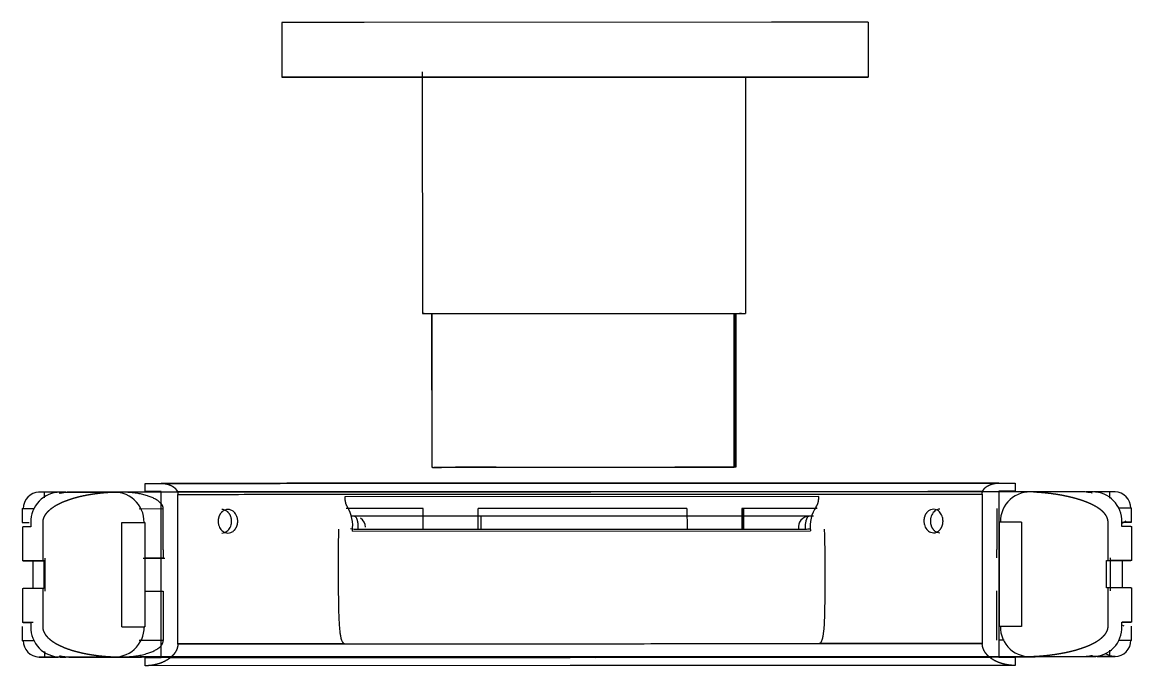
# Model space of a CAD drawing. Header units: millimetres. Extents: x -6176 to 11988, y -1403 to 10916.
# Drawn here: x -5652.7 to -5450.7, y 4333 to 4450.2 of the extents above; entities that cross this region are included whole.
import ezdxf

# ---------------------------------------------------------------- set-up
doc = ezdxf.new("R2010")
doc.units = ezdxf.units.MM

# ---------------------------------------------------------------- blocks, each defined once
blk = doc.blocks.new('08864')
at = {"color": 0, "linetype": 'Continuous'}
for p, q in [((-48.18, 1643.07), (-63.17, 1643.07)), ((-63.16, 1643.07), (-63.16, 1633.07)), ((26.01, 1643.1), (-48.18, 1643.07)), ((41.82, 1643.1), (26.01, 1643.1)), ((43.59, 1643.1), (41.82, 1643.1)), ((43.59, 1643.1), (43.59, 1633.1)), ((-61.39, 1633.07), (-63.16, 1633.07)), ((-63.16, 1633.07), (-48.17, 1633.07)), ((-45.58, 1633.07), (-61.39, 1633.07)), ((-48.17, 1633.07), (26.01, 1633.1)), ((-36.42, 1633.07), (-45.58, 1633.07)), ((-37.59, 1634.07), (-37.57, 1590.07)), ((19.46, 1633.09), (-36.53, 1633.07)), ((-36.53, 1633.07), (-36.42, 1633.07)), ((-11.48, 1633.08), (-7.28, 1633.09)), ((-7.28, 1633.09), (-11.48, 1633.08)), ((-10.78, 1633.08), (-6.58, 1633.09)), ((-6.58, 1633.09), (-10.78, 1633.08)), ((19.57, 1633.09), (19.46, 1633.09)), ((28.61, 1633.1), (19.57, 1633.09)), ((21.26, 1633.1), (21.27, 1590.1)), ((26.01, 1633.1), (41.83, 1633.1)), ((43.59, 1633.1), (28.61, 1633.1)), ((41.83, 1633.1), (43.59, 1633.1)), ((-37.57, 1590.07), (-30.94, 1590.08)), ((-37.22, 1590.07), (-37.57, 1590.07)), ((-35.81, 1562.07), (-35.82, 1590.07)), ((-35.8, 1562.07), (-35.81, 1590.07)), ((-30.94, 1590.08), (14.06, 1590.09)), ((14.06, 1590.09), (20.92, 1590.1)), ((19.19, 1562.09), (19.18, 1590.09)), ((19.36, 1590.09), (19.37, 1562.09)), ((19.51, 1590.09), (19.52, 1562.09)), ((19.52, 1590.09), (19.53, 1562.09)), ((20.52, 1590.09), (20.17, 1590.09)), ((20.92, 1590.1), (21.27, 1590.1)), ((19.3, 1581.59), (19.3, 1569.99)), ((-35.81, 1562.07), (-30.9, 1562.08)), ((-35.8, 1562.07), (-35.81, 1562.07)), ((-35.65, 1562.07), (-35.8, 1562.07)), ((-35.65, 1562.07), (-34.4, 1562.07)), ((-31.56, 1562.08), (-35.46, 1562.07)), ((-35.32, 1562.07), (-34.07, 1562.07)), ((-24.12, 1562.08), (-31.56, 1562.08)), ((-30.9, 1562.08), (14.1, 1562.09)), ((15.8, 1562.09), (8.41, 1562.09)), ((14.1, 1562.09), (19.18, 1562.09)), ((19.53, 1562.09), (15.8, 1562.09)), ((17.79, 1562.09), (19.04, 1562.09)), ((19.04, 1562.09), (19.19, 1562.09)), ((19.18, 1562.09), (19.19, 1562.09)), ((19.52, 1562.09), (19.37, 1562.09)), ((-102.5, 1557.55), (-107.42, 1557.55)), ((-106.39, 1557.55), (-106.39, 1556.55)), ((-102.47, 1557.55), (-103.51, 1557.55)), ((-103.39, 1557.55), (-103.39, 1557.55)), ((-93.42, 1557.55), (-101.77, 1557.55)), ((-92.29, 1557.55), (-100.96, 1557.55)), ((-88.06, 1557.66), (-88.06, 1559.16)), ((-88.06, 1559.16), (-85.1, 1559.16)), ((-85.1, 1557.66), (-88.06, 1557.66)), ((-85.09, 1527.46), (-85.1, 1557.66)), ((67.37, 1559.21), (70.33, 1559.21)), ((67.37, 1557.71), (67.38, 1527.51)), ((70.33, 1557.71), (67.37, 1557.71)), ((70.33, 1559.21), (70.33, 1557.71)), ((82.46, 1557.62), (72.96, 1557.61)), ((84.47, 1557.62), (83.27, 1557.62)), ((88.55, 1557.62), (84.62, 1557.62)), ((87.58, 1556.45), (87.58, 1557.62)), ((-82.07, 1529.95), (-82.08, 1557.16)), ((34.61, 1556.76), (-51.69, 1556.73)), ((64.34, 1557.21), (64.35, 1530)), ((-110.42, 1554.59), (-110.42, 1552.02)), ((-108.2, 1554.55), (-110.42, 1554.55)), ((-89.12, 1554.55), (-84.75, 1554.56)), ((-84.75, 1547.06), (-84.75, 1554.56)), ((-37.42, 1554.57), (-51.43, 1554.57)), ((-37.41, 1550.82), (-37.42, 1554.57)), ((10.61, 1554.59), (-27.38, 1554.58)), ((-27.38, 1550.83), (-27.38, 1554.58)), ((10.61, 1554.59), (10.62, 1550.84)), ((20.58, 1554.6), (20.58, 1550.84)), ((34.33, 1554.6), (20.58, 1554.6)), ((20.81, 1550.84), (20.81, 1554.6)), ((20.85, 1550.84), (20.85, 1554.6)), ((20.96, 1550.84), (20.96, 1554.6)), ((67.03, 1554.61), (67.03, 1547.11)), ((91.55, 1554.62), (89.13, 1554.62)), ((91.55, 1552.08), (91.55, 1554.65)), ((-110.42, 1552.05), (-109.14, 1552.05)), ((-108.86, 1552.05), (-108.85, 1551.25)), ((-106.69, 1552.05), (-106.69, 1545.05)), ((-92.29, 1533.05), (-92.29, 1552.05)), ((-88.06, 1533.05), (-88.06, 1552.06)), ((33.61, 1553.2), (-50.6, 1553.17)), ((-49.94, 1553.17), (-50.6, 1553.17)), ((32.89, 1553.2), (-49.94, 1553.17)), ((-26.93, 1553.18), (-26.93, 1550.83)), ((33.61, 1553.2), (32.89, 1553.2)), ((67.46, 1552.12), (67.46, 1533.11)), ((71.48, 1552.11), (71.49, 1533.11)), ((87.27, 1545.12), (87.26, 1552.12)), ((89.77, 1551.32), (89.77, 1552.12)), ((89.8, 1552.12), (91.55, 1552.12)), ((91.41, 1552.12), (90.17, 1552.12)), ((-110.39, 1551.25), (-110.24, 1551.25)), ((-110.39, 1551.25), (-110.39, 1545.05)), ((-108.85, 1551.25), (-110.24, 1551.25)), ((-50.31, 1550.48), (33.12, 1550.51)), ((-49.24, 1550.82), (32.13, 1550.85)), ((91.38, 1551.32), (89.77, 1551.32)), ((91.38, 1551.32), (91.58, 1551.32)), ((91.58, 1545.12), (91.58, 1551.32)), ((-106.31, 1545.55), (-106.31, 1539.55)), ((-88.4, 1545.56), (-84.46, 1545.56)), ((-84.74, 1545.56), (-88.06, 1545.56)), ((-84.75, 1547.06), (-84.74, 1545.56)), ((67.03, 1545.61), (67.03, 1547.11)), ((87.72, 1539.62), (87.72, 1545.62)), ((-106.32, 1545.05), (-110.39, 1545.05)), ((-110.24, 1545.05), (-106.69, 1545.05)), ((-108.41, 1540.05), (-108.41, 1545.05)), ((-106.69, 1545.05), (-106.45, 1545.05)), ((-106.45, 1545.05), (-106.45, 1540.05)), ((87.01, 1540.12), (87.01, 1545.12)), ((87.01, 1545.12), (87.27, 1545.12)), ((87.27, 1545.12), (91.38, 1545.12)), ((91.58, 1545.12), (87.73, 1545.12)), ((89.81, 1545.12), (89.81, 1540.12)), ((-110.39, 1540.05), (-110.24, 1540.05)), ((-110.39, 1540.05), (-110.38, 1533.85)), ((-106.69, 1540.05), (-110.24, 1540.05)), ((-106.45, 1540.05), (-106.69, 1540.05)), ((-106.69, 1540.05), (-106.68, 1533.05)), ((-88.06, 1539.56), (-84.74, 1539.56)), ((-84.74, 1539.56), (-84.74, 1530.56)), ((67.04, 1530.61), (67.03, 1539.61)), ((87.27, 1540.12), (87.01, 1540.12)), ((87.27, 1533.12), (87.27, 1540.12)), ((91.38, 1540.12), (87.27, 1540.12)), ((91.38, 1540.12), (91.58, 1540.12)), ((91.59, 1533.92), (91.58, 1540.12)), ((-108.45, 1533.85), (-110.38, 1533.85)), ((-110.24, 1533.85), (-108.85, 1533.85)), ((-108.85, 1533.85), (-108.85, 1533.05)), ((89.78, 1533.92), (91.39, 1533.92)), ((89.78, 1533.12), (89.78, 1533.92)), ((91.59, 1533.92), (89.83, 1533.92)), ((-110.41, 1533.09), (-110.41, 1530.52)), ((91.56, 1530.58), (91.56, 1533.15)), ((-110.41, 1530.55), (-108.19, 1530.55)), ((-84.74, 1530.56), (-89.11, 1530.55)), ((-51.72, 1529.96), (-82.07, 1529.95)), ((-82.07, 1529.89), (-82.07, 1529.95)), ((64.36, 1530), (34.65, 1529.99)), ((64.36, 1530), (64.36, 1529.94)), ((89.14, 1530.62), (91.56, 1530.62)), ((-102.49, 1527.55), (-107.41, 1527.55)), ((-107.16, 1527.55), (-106.34, 1527.55)), ((-106.38, 1528.54), (-106.38, 1527.54)), ((-104.91, 1527.55), (-106.38, 1527.55)), ((-104.91, 1527.55), (-103.84, 1527.55)), ((-103.49, 1527.55), (-102.45, 1527.55)), ((-103.38, 1527.55), (-103.38, 1527.55)), ((-92.28, 1527.55), (-102.49, 1527.55)), ((-101.76, 1527.55), (-93.41, 1527.55)), ((-88.05, 1527.46), (-85.09, 1527.46)), ((-88.05, 1525.96), (-88.05, 1527.46)), ((-88.05, 1527.46), (-85.28, 1527.46)), ((-83.81, 1527.46), (-10.66, 1527.48)), ((-5.96, 1527.49), (66.11, 1527.51)), ((67.38, 1527.51), (70.34, 1527.51)), ((67.58, 1527.51), (70.34, 1527.51)), ((70.34, 1527.51), (70.34, 1526.01)), ((72.97, 1527.61), (82.47, 1527.62)), ((83.63, 1527.62), (74.33, 1527.61)), ((83.28, 1527.62), (84.48, 1527.62)), ((88.5, 1527.62), (83.63, 1527.62)), ((86.06, 1527.62), (84.59, 1527.62)), ((86.06, 1527.62), (87.59, 1527.62)), ((87.5, 1527.62), (88.52, 1527.62)), ((87.59, 1527.62), (87.59, 1528.79)), ((-10.66, 1525.98), (-88.05, 1525.96)), ((-5.96, 1525.99), (-10.66, 1525.98)), ((70.34, 1526.01), (-5.96, 1525.99))]:
    blk.add_line(p, q, dxfattribs=at)
for centre, radius, start, end in [((-107.28, 1554.6), 2.95, 91.0555, 181.0193), ((-103.5, 1552.19), 5.35, 90.0226, 181.5547), ((-93.62, 1552.14), 5.4, 359.0905, 97.4704), ((73.03, 1552.23), 5.37, 82.801, 181.2778), ((84.47, 1552.31), 5.3, 357.9428, 90.0197), ((88.55, 1554.63), 2.99, 89.9694, 96.0594), ((88.45, 1554.66), 2.96, 359.2673, 89.2468), ((-57.11, 1551.36), 6.86, 352.5943, 30.8857), ((39.39, 1551.41), 6.34, 146.471, 188.2035), ((-90.5, 2868.42), 1316.37, 269.92194, 270.10599), ((-49.94, 1551.17), 2, 0, 55.2565), ((32.89, 1551.2), 2, 90.0636, 190.366), ((-49.43, 1558.85), 8.03, 261.2077, 271.3238), ((32.28, 1559.38), 8.53, 269.0327, 275.6755), ((88.56, 1530.63), 3, 56.7353, 62.4742), ((-103.5, 1532.91), 5.35, 178.4872, 270.0226), ((-93.61, 1532.97), 5.4, 262.5715, 0.9516), ((69.84, 113.12), 1420, 89.9332, 90.09569), ((73.03, 1533), 5.37, 178.7643, 277.2413), ((84.48, 1532.93), 5.3, 270.0197, 2.0995), ((-107.27, 1530.5), 2.95, 179.0228, 268.9869), ((88.46, 1530.58), 2.96, 270.7951, 0.7749)]:
    blk.add_arc(centre, radius, start, end, dxfattribs=at)
for points, degree, knots in [([(-94.32, 1557.5), (-94.58, 1557.48), (-94.72, 1557.47), (-94.93, 1557.46), (-95.12, 1557.45), (-95.5, 1557.42), (-95.91, 1557.38), (-96.73, 1557.3), (-97.51, 1557.18), (-98.33, 1557.06), (-99.1, 1556.9), (-99.93, 1556.73), (-100.69, 1556.52), (-101.1, 1556.41), (-101.49, 1556.28), (-101.9, 1556.15), (-102.28, 1556.01), (-102.69, 1555.86), (-103.07, 1555.7), (-103.49, 1555.52), (-103.86, 1555.33), (-104.06, 1555.22), (-104.25, 1555.12), (-104.45, 1555), (-104.64, 1554.88), (-104.8, 1554.78), (-104.95, 1554.67), (-105.19, 1554.5), (-105.41, 1554.32), (-105.86, 1553.94), (-106.15, 1553.54), (-106.25, 1553.41), (-106.33, 1553.28), (-106.37, 1553.2), (-106.41, 1553.13), (-106.45, 1553.04), (-106.49, 1552.96), (-106.53, 1552.87), (-106.57, 1552.77), (-106.6, 1552.67), (-106.63, 1552.56), (-106.64, 1552.5), (-106.65, 1552.44), (-106.66, 1552.38), (-106.67, 1552.32), (-106.68, 1552.25), (-106.69, 1552.19), (-106.69, 1552.16), (-106.69, 1552.12), (-106.69, 1552.09), (-106.69, 1552.05)], 2, [0, 0, 0, 0.03125, 0.03125, 0.0625, 0.0625, 0.125, 0.125, 0.25, 0.25, 0.375, 0.375, 0.5, 0.5, 0.5625, 0.5625, 0.625, 0.625, 0.6875, 0.6875, 0.75, 0.75, 0.78125, 0.78125, 0.8125, 0.8125, 0.8375, 0.8375, 0.875, 0.875, 0.9375, 0.9375, 0.953125, 0.953125, 0.960938, 0.960938, 0.96875, 0.96875, 0.976562, 0.976562, 0.984375, 0.984375, 0.988281, 0.988281, 0.992188, 0.992188, 0.996094, 0.996094, 0.998047, 0.998047, 1, 1, 1]), ([(-101.77, 1557.55), (-101.87, 1557.55), (-102.06, 1557.55), (-102.36, 1557.52), (-102.65, 1557.49), (-103, 1557.43), (-103.36, 1557.36), (-103.62, 1557.33), (-103.64, 1557.36), (-103.43, 1557.45), (-103.03, 1557.53), (-102.65, 1557.54), (-102.47, 1557.55)], 3, [0, 0, 0, 0, 0.062685, 0.125358, 0.188038, 0.250718, 0.375661, 0.500553, 0.625447, 0.750391, 0.875221, 1, 1, 1, 1]), ([(-102.4, 1557.55), (-101.49, 1557.55), (-100.5, 1557.55), (-99.11, 1557.55), (-97.57, 1557.55), (-96.04, 1557.55), (-94.34, 1557.55), (-93.61, 1557.55), (-92.84, 1557.55)], 2, [0.1426493, 0.1426493, 0.1426493, 0.1875, 0.1875, 0.25, 0.25, 0.3125, 0.3125, 0.3397186, 0.3397186, 0.3397186]), ([(74.32, 1557.61), (69.11, 1557.61), (63.3, 1557.61), (50.73, 1557.61), (43.98, 1557.6), (29.81, 1557.6), (22.39, 1557.6), (7.2, 1557.59), (-0.57, 1557.59), (-16.14, 1557.58), (-23.94, 1557.58), (-39.24, 1557.57), (-46.74, 1557.57), (-61.13, 1557.57), (-68.02, 1557.56), (-80.89, 1557.56), (-86.88, 1557.56), (-92.29, 1557.55)], 3, [0, 0, 0, 0, 0.125, 0.125, 0.25, 0.25, 0.375, 0.375, 0.5, 0.5, 0.625, 0.625, 0.75, 0.75, 0.875, 0.875, 1, 1, 1, 1]), ([(-84.75, 1554.56), (-84.75, 1554.59), (-84.75, 1554.65), (-84.76, 1554.75), (-84.78, 1554.84), (-84.81, 1554.93), (-84.84, 1555.01), (-84.87, 1555.09), (-84.91, 1555.17), (-84.96, 1555.25), (-85, 1555.32), (-85.05, 1555.39), (-85.1, 1555.46), (-85.16, 1555.52), (-85.27, 1555.65), (-85.45, 1555.82), (-85.72, 1556.02), (-85.99, 1556.19), (-86.39, 1556.42), (-86.94, 1556.67), (-87.68, 1556.93), (-88.47, 1557.14), (-89.39, 1557.33), (-90.39, 1557.47), (-91.24, 1557.53), (-91.88, 1557.55), (-92.15, 1557.55), (-92.29, 1557.55)], 3, [0, 0, 0, 0, 0.008515, 0.016902, 0.025229, 0.033545, 0.041878, 0.050238, 0.058621, 0.067009, 0.075378, 0.08373, 0.092077, 0.100422, 0.108767, 0.144224, 0.179681, 0.215136, 0.250589, 0.335665, 0.42075, 0.523873, 0.626999, 0.760408, 0.89382, 0.946911, 1, 1, 1, 1]), ([(-88.06, 1559.16), (-82.67, 1559.16), (-76.81, 1559.16), (-64.4, 1559.16), (-57.83, 1559.17), (-44.23, 1559.17), (-37.18, 1559.17), (-22.86, 1559.18), (-15.59, 1559.18), (-1.06, 1559.19), (6.19, 1559.19), (20.42, 1559.19), (27.39, 1559.2), (40.81, 1559.2), (47.26, 1559.2), (59.41, 1559.21), (65.11, 1559.21), (70.33, 1559.21)], 3, [0, 0, 0, 0, 0.125, 0.125, 0.25, 0.25, 0.375, 0.375, 0.5, 0.5, 0.625, 0.625, 0.75, 0.75, 0.875, 0.875, 1, 1, 1, 1]), ([(-88.06, 1557.66), (-87.72, 1557.66), (-87.55, 1557.66), (-87.28, 1557.66), (-87.04, 1557.66), (-86.55, 1557.66), (-86.02, 1557.66), (-85.65, 1557.66), (-85.29, 1557.66)], 2, [0, 0, 0, 0.00390625, 0.00390625, 0.0078125, 0.0078125, 0.015625, 0.015625, 0.02112791, 0.02112791, 0.02112791]), ([(67.37, 1559.21), (67.05, 1559.21), (66.89, 1559.21), (66.63, 1559.21), (66.41, 1559.21), (65.95, 1559.21), (65.44, 1559.21), (64.46, 1559.21), (63.47, 1559.21), (61.48, 1559.21), (59.42, 1559.21), (55.29, 1559.21), (50.88, 1559.21), (46.48, 1559.2), (41.83, 1559.2), (37.19, 1559.2), (32.35, 1559.2), (27.51, 1559.2), (22.5, 1559.2), (17.5, 1559.19), (12.38, 1559.19), (9.82, 1559.19), (7.24, 1559.19), (4.66, 1559.19), (2.07, 1559.19), (-3.13, 1559.19), (-8.35, 1559.18), (-13.58, 1559.18), (-18.79, 1559.18), (-24, 1559.18), (-29.15, 1559.18), (-31.73, 1559.18), (-34.28, 1559.17), (-36.84, 1559.17), (-39.36, 1559.17), (-44.41, 1559.17), (-49.32, 1559.17), (-54.23, 1559.17), (-58.95, 1559.17), (-63.68, 1559.16), (-68.18, 1559.16), (-72.68, 1559.16), (-76.92, 1559.16), (-79.04, 1559.16), (-81.08, 1559.16), (-81.59, 1559.16), (-82.1, 1559.16), (-82.63, 1559.16), (-83.11, 1559.16), (-83.37, 1559.16), (-83.61, 1559.16), (-83.85, 1559.16), (-84.11, 1559.16), (-84.33, 1559.16), (-84.61, 1559.16), (-84.77, 1559.16), (-85.1, 1559.16)], 2, [0, 0, 0, 0.003906, 0.003906, 0.007812, 0.007812, 0.015625, 0.015625, 0.03125, 0.03125, 0.0625, 0.0625, 0.125, 0.125, 0.1875, 0.1875, 0.25, 0.25, 0.3125, 0.3125, 0.375, 0.375, 0.40625, 0.40625, 0.4375, 0.4375, 0.5, 0.5, 0.5625, 0.5625, 0.625, 0.625, 0.65625, 0.65625, 0.6875, 0.6875, 0.75, 0.75, 0.8125, 0.8125, 0.875, 0.875, 0.9375, 0.9375, 0.96875, 0.96875, 0.976562, 0.976562, 0.984375, 0.984375, 0.988281, 0.988281, 0.992188, 0.992188, 0.996094, 0.996094, 1, 1, 1]), ([(-85.1, 1559.16), (-85.02, 1559.16), (-84.98, 1559.15), (-84.91, 1559.15), (-84.85, 1559.15), (-84.73, 1559.14), (-84.6, 1559.13), (-84.35, 1559.1), (-84.11, 1559.05), (-83.87, 1558.99), (-83.64, 1558.9), (-83.4, 1558.82), (-83.18, 1558.7), (-82.96, 1558.58), (-82.77, 1558.43), (-82.56, 1558.26), (-82.42, 1558.07), (-82.34, 1557.97), (-82.28, 1557.87), (-82.21, 1557.76), (-82.17, 1557.64), (-82.15, 1557.59), (-82.13, 1557.53), (-82.11, 1557.46), (-82.1, 1557.4), (-82.09, 1557.34), (-82.08, 1557.28), (-82.08, 1557.25), (-82.08, 1557.22), (-82.08, 1557.2), (-82.08, 1557.16)], 2, [0, 0, 0, 0.03125, 0.03125, 0.0625, 0.0625, 0.125, 0.125, 0.25, 0.25, 0.375, 0.375, 0.5, 0.5, 0.625, 0.625, 0.75, 0.75, 0.8125, 0.8125, 0.875, 0.875, 0.90625, 0.90625, 0.9375, 0.9375, 0.96875, 0.96875, 0.984375, 0.984375, 1, 1, 1]), ([(-82.31, 1557.66), (-77.86, 1557.66), (-73.13, 1557.66), (-62.18, 1557.66), (-55.85, 1557.67), (-42.77, 1557.67), (-36.01, 1557.67), (-22.28, 1557.68), (-15.31, 1557.68), (-1.4, 1557.69), (5.55, 1557.69), (19.19, 1557.69), (25.88, 1557.7), (38.79, 1557.7), (45.01, 1557.7), (55.7, 1557.71), (60.29, 1557.71), (64.6, 1557.71)], 3, [0.0217944, 0.0217944, 0.0217944, 0.0217944, 0.125, 0.125, 0.25, 0.25, 0.375, 0.375, 0.5, 0.5, 0.625, 0.625, 0.75, 0.75, 0.875, 0.875, 0.9776905, 0.9776905, 0.9776905, 0.9776905]), ([(64.34, 1557.21), (64.35, 1557.25), (64.35, 1557.27), (64.35, 1557.31), (64.35, 1557.34), (64.36, 1557.39), (64.37, 1557.46), (64.39, 1557.58), (64.44, 1557.7), (64.48, 1557.81), (64.54, 1557.92), (64.61, 1558.03), (64.68, 1558.13), (64.83, 1558.31), (65.03, 1558.48), (65.22, 1558.63), (65.45, 1558.75), (65.66, 1558.87), (65.9, 1558.96), (66.13, 1559.04), (66.38, 1559.1), (66.5, 1559.13), (66.62, 1559.15), (66.75, 1559.17), (66.87, 1559.18), (66.99, 1559.2), (67.12, 1559.2), (67.17, 1559.21), (67.24, 1559.21), (67.28, 1559.21), (67.37, 1559.21)], 2, [0, 0, 0, 0.015625, 0.015625, 0.03125, 0.03125, 0.0625, 0.0625, 0.125, 0.125, 0.1875, 0.1875, 0.25, 0.25, 0.375, 0.375, 0.5, 0.5, 0.625, 0.625, 0.75, 0.75, 0.8125, 0.8125, 0.875, 0.875, 0.9375, 0.9375, 0.96875, 0.96875, 1, 1, 1]), ([(67.57, 1557.71), (67.97, 1557.71), (68.35, 1557.71), (68.6, 1557.71), (68.85, 1557.71), (69.08, 1557.71), (69.34, 1557.71), (69.56, 1557.71), (69.83, 1557.71), (70, 1557.71), (70.33, 1557.71)], 2, [0.97824889, 0.97824889, 0.97824889, 0.984375, 0.984375, 0.98828125, 0.98828125, 0.9921875, 0.9921875, 0.99609375, 0.99609375, 1, 1, 1]), ([(87.26, 1552.12), (87.26, 1552.17), (87.26, 1552.19), (87.26, 1552.22), (87.26, 1552.26), (87.25, 1552.32), (87.25, 1552.39), (87.23, 1552.51), (87.2, 1552.63), (87.17, 1552.74), (87.13, 1552.84), (87.09, 1552.94), (87.05, 1553.03), (86.97, 1553.19), (86.87, 1553.35), (86.78, 1553.48), (86.67, 1553.61), (86.5, 1553.83), (86.27, 1554.04), (86.08, 1554.22), (85.86, 1554.39), (85.16, 1554.92), (84.16, 1555.4), (83.38, 1555.76), (82.43, 1556.08), (81.61, 1556.35), (80.69, 1556.58), (79.86, 1556.79), (78.94, 1556.96), (78.09, 1557.12), (77.2, 1557.24), (76.77, 1557.3), (76.32, 1557.35), (75.88, 1557.4), (75.45, 1557.44), (75.23, 1557.46), (75.01, 1557.48), (74.81, 1557.49), (74.57, 1557.51), (74.38, 1557.52), (74.14, 1557.54), (73.99, 1557.54), (73.7, 1557.56)], 2, [0, 0, 0, 0.001953, 0.001953, 0.003906, 0.003906, 0.007812, 0.007812, 0.015625, 0.015625, 0.023438, 0.023438, 0.03125, 0.03125, 0.046875, 0.046875, 0.0625, 0.0625, 0.09375, 0.09375, 0.125, 0.125, 0.25, 0.25, 0.375, 0.375, 0.5, 0.5, 0.625, 0.625, 0.75, 0.75, 0.8125, 0.8125, 0.875, 0.875, 0.90625, 0.90625, 0.9375, 0.9375, 0.96875, 0.96875, 1, 1, 1]), ([(83.27, 1557.62), (83.38, 1557.62), (83.61, 1557.61), (83.9, 1557.58), (84.18, 1557.52), (84.36, 1557.45), (84.39, 1557.39), (83.92, 1557.46), (83.05, 1557.61), (82.58, 1557.62), (82.46, 1557.62)], 3, [0, 0, 0, 0, 0.077932, 0.155877, 0.233818, 0.349586, 0.465322, 0.691857, 0.923176, 1, 1, 1, 1]), ([(-82.08, 1557.16), (-76.97, 1557.16), (-71.48, 1557.16), (-59.92, 1557.17), (-53.84, 1557.17), (-41.3, 1557.17), (-34.83, 1557.17), (-21.7, 1557.18), (-15.04, 1557.18), (-1.74, 1557.19), (4.9, 1557.19), (17.95, 1557.19), (24.35, 1557.2), (36.74, 1557.2), (42.71, 1557.2), (54.04, 1557.21), (59.39, 1557.21), (64.34, 1557.21)], 3, [0, 0, 0, 0, 0.125, 0.125, 0.25, 0.25, 0.375, 0.375, 0.5, 0.5, 0.625, 0.625, 0.75, 0.75, 0.875, 0.875, 1, 1, 1, 1]), ([(-71.18, 1552.26), (-71.18, 1552.34), (-71.18, 1552.48), (-71.22, 1552.71), (-71.32, 1553.17), (-71.66, 1553.84), (-72.32, 1554.32), (-72.97, 1554.45), (-73.53, 1554.34), (-73.9, 1554.11), (-74.11, 1553.91), (-74.2, 1553.81), (-74.28, 1553.71), (-74.36, 1553.6), (-74.43, 1553.49), (-74.5, 1553.36), (-74.55, 1553.24), (-74.6, 1553.11), (-74.65, 1552.97), (-74.68, 1552.83), (-74.71, 1552.69), (-74.73, 1552.55), (-74.74, 1552.4), (-74.74, 1552.31), (-74.74, 1552.26)], 3, [0, 0, 0, 0, 0.033222, 0.066444, 0.099668, 0.24905, 0.398431, 0.498613, 0.598793, 0.698977, 0.720478, 0.74198, 0.763481, 0.784982, 0.806484, 0.827986, 0.849489, 0.870992, 0.892494, 0.913996, 0.935498, 0.956999, 0.9785, 1, 1, 1, 1]), ([(-72.3, 1552.26), (-72.3, 1552.31), (-72.3, 1552.41), (-72.31, 1552.55), (-72.33, 1552.69), (-72.36, 1552.83), (-72.4, 1552.97), (-72.44, 1553.11), (-72.49, 1553.24), (-72.55, 1553.36), (-72.62, 1553.48), (-72.69, 1553.6), (-72.77, 1553.71), (-72.85, 1553.81), (-72.94, 1553.91), (-73.15, 1554.11), (-73.53, 1554.34), (-73.9, 1554.41), (-74.09, 1554.41), (-74.09, 1554.41)], 3, [0, 0, 0, 0, 0.0214813, 0.0429631, 0.0644454, 0.0859282, 0.1074113, 0.1288947, 0.1503784, 0.1718622, 0.193346, 0.2148298, 0.2363135, 0.2577971, 0.2792806, 0.3007641, 0.400834, 0.500906, 0.5011882, 0.5011882, 0.5011882, 0.5011882]), ([(-72.3, 1552.26), (-72.3, 1552.31), (-72.3, 1552.41), (-72.31, 1552.55), (-72.33, 1552.69), (-72.36, 1552.83), (-72.4, 1552.97), (-72.44, 1553.11), (-72.49, 1553.24), (-72.55, 1553.36), (-72.62, 1553.48), (-72.69, 1553.6), (-72.77, 1553.71), (-72.85, 1553.81), (-72.94, 1553.91), (-73.15, 1554.11), (-73.36, 1554.23), (-73.54, 1554.3)], 3, [0, 0, 0, 0, 0.0215015, 0.0429859, 0.0644644, 0.0859432, 0.1074244, 0.1289075, 0.1503909, 0.1718727, 0.1933525, 0.2148322, 0.2363142, 0.2577983, 0.2792828, 0.3007664, 0.4007053, 0.4007053, 0.4007053, 0.4007053]), ([(57.22, 1552.31), (57.21, 1552.38), (57.21, 1552.53), (57.18, 1552.75), (57.08, 1553.22), (56.76, 1553.88), (56.12, 1554.37), (55.49, 1554.49), (54.94, 1554.39), (54.57, 1554.16), (54.37, 1553.96), (54.28, 1553.86), (54.2, 1553.76), (54.12, 1553.65), (54.05, 1553.53), (53.98, 1553.41), (53.93, 1553.28), (53.88, 1553.15), (53.83, 1553.02), (53.8, 1552.88), (53.77, 1552.74), (53.75, 1552.6), (53.74, 1552.45), (53.74, 1552.36), (53.74, 1552.31)], 3, [0, 0, 0, 0, 0.033222, 0.066444, 0.099668, 0.24905, 0.398431, 0.498613, 0.598793, 0.698977, 0.720478, 0.74198, 0.763481, 0.784982, 0.806484, 0.827986, 0.849489, 0.870992, 0.892494, 0.913996, 0.935498, 0.956999, 0.9785, 1, 1, 1, 1]), ([(56.66, 1554.46), (56.48, 1554.46), (56.03, 1554.37), (55.38, 1553.89), (55.05, 1553.22), (54.95, 1552.75), (54.92, 1552.53), (54.91, 1552.38), (54.91, 1552.31)], 3, [0.5011813, 0.5011813, 0.5011813, 0.5011813, 0.600975, 0.7504941, 0.9000131, 0.9333435, 0.9666726, 1, 1, 1, 1]), ([(56.66, 1554.46), (56.48, 1554.46), (56.03, 1554.37), (55.38, 1553.89), (55.05, 1553.22), (54.95, 1552.75), (54.92, 1552.53), (54.91, 1552.38), (54.91, 1552.31)], 3, [0.5011814, 0.5011814, 0.5011814, 0.5011814, 0.6009703, 0.7504882, 0.9000004, 0.9333256, 0.9666499, 1, 1, 1, 1]), ([(-74.74, 1552.26), (-74.74, 1552.19), (-74.74, 1552.04), (-74.71, 1551.82), (-74.61, 1551.35), (-74.28, 1550.68), (-73.62, 1550.2), (-72.97, 1550.08), (-72.41, 1550.18), (-72.04, 1550.41), (-71.82, 1550.61), (-71.73, 1550.71), (-71.65, 1550.81), (-71.57, 1550.92), (-71.5, 1551.04), (-71.43, 1551.16), (-71.37, 1551.29), (-71.32, 1551.42), (-71.28, 1551.55), (-71.24, 1551.69), (-71.21, 1551.83), (-71.19, 1551.97), (-71.18, 1552.12), (-71.18, 1552.21), (-71.18, 1552.26)], 3, [0, 0, 0, 0, 0.033222, 0.066444, 0.099668, 0.24905, 0.398431, 0.498613, 0.598793, 0.698977, 0.720478, 0.74198, 0.763481, 0.784982, 0.806484, 0.827986, 0.849489, 0.870992, 0.892494, 0.913996, 0.935498, 0.956999, 0.9785, 1, 1, 1, 1]), ([(-74.09, 1550.11), (-73.9, 1550.11), (-73.44, 1550.2), (-72.78, 1550.68), (-72.44, 1551.35), (-72.33, 1551.81), (-72.3, 1552.04), (-72.3, 1552.19), (-72.3, 1552.26)], 3, [0.5011882, 0.5011882, 0.5011882, 0.5011882, 0.600975, 0.7504941, 0.9000131, 0.9333435, 0.9666726, 1, 1, 1, 1]), ([(-74.09, 1550.11), (-73.9, 1550.11), (-73.44, 1550.2), (-72.78, 1550.68), (-72.44, 1551.35), (-72.33, 1551.81), (-72.3, 1552.04), (-72.3, 1552.19), (-72.3, 1552.26)], 3, [0.5014271, 0.5014271, 0.5014271, 0.5014271, 0.6009703, 0.7504882, 0.9000004, 0.9333256, 0.9666499, 1, 1, 1, 1]), ([(-49.24, 1550.82), (-49.24, 1550.87), (-49.23, 1550.96), (-49.23, 1551.11), (-49.23, 1551.25), (-49.23, 1551.4), (-49.24, 1551.54), (-49.25, 1551.68), (-49.27, 1551.82), (-49.29, 1551.96), (-49.31, 1552.09), (-49.33, 1552.22), (-49.36, 1552.34), (-49.4, 1552.48), (-49.45, 1552.64), (-49.52, 1552.79), (-49.6, 1552.93), (-49.68, 1553.04), (-49.76, 1553.11), (-49.85, 1553.16), (-49.91, 1553.17), (-49.94, 1553.17)], 3, [0, 0, 0, 0, 0.04206, 0.083633, 0.124989, 0.166321, 0.207747, 0.249307, 0.290977, 0.332668, 0.374286, 0.415862, 0.457431, 0.499006, 0.570567, 0.642144, 0.713722, 0.785291, 0.856858, 0.928426, 1, 1, 1, 1]), ([(32.89, 1553.2), (32.87, 1553.2), (32.83, 1553.2), (32.78, 1553.18), (32.72, 1553.15), (32.67, 1553.12), (32.62, 1553.07), (32.56, 1553.01), (32.51, 1552.95), (32.47, 1552.87), (32.42, 1552.78), (32.38, 1552.69), (32.34, 1552.59), (32.29, 1552.46), (32.24, 1552.28), (32.19, 1552.06), (32.16, 1551.83), (32.13, 1551.59), (32.12, 1551.35), (32.12, 1551.1), (32.13, 1550.93), (32.13, 1550.85)], 3, [0, 0, 0, 0, 0.041771, 0.083538, 0.125304, 0.167069, 0.208834, 0.2506, 0.292368, 0.334139, 0.375912, 0.417684, 0.459448, 0.501208, 0.572445, 0.643694, 0.715102, 0.786416, 0.857364, 0.928244, 1, 1, 1, 1]), ([(53.74, 1552.31), (53.74, 1552.23), (53.74, 1552.08), (53.77, 1551.86), (53.87, 1551.39), (54.2, 1550.73), (54.85, 1550.25), (55.49, 1550.12), (56.03, 1550.23), (56.4, 1550.46), (56.6, 1550.66), (56.69, 1550.75), (56.77, 1550.86), (56.84, 1550.97), (56.91, 1551.08), (56.97, 1551.21), (57.03, 1551.33), (57.08, 1551.46), (57.12, 1551.6), (57.16, 1551.74), (57.18, 1551.88), (57.2, 1552.02), (57.21, 1552.16), (57.22, 1552.26), (57.22, 1552.31)], 3, [0, 0, 0, 0, 0.033222, 0.066444, 0.099668, 0.24905, 0.398431, 0.498613, 0.598793, 0.698977, 0.720478, 0.74198, 0.763481, 0.784982, 0.806484, 0.827986, 0.849489, 0.870992, 0.892494, 0.913996, 0.935498, 0.956999, 0.9785, 1, 1, 1, 1]), ([(54.91, 1552.31), (54.91, 1552.26), (54.92, 1552.16), (54.93, 1552.02), (54.95, 1551.88), (54.98, 1551.74), (55.01, 1551.6), (55.05, 1551.46), (55.1, 1551.33), (55.16, 1551.21), (55.22, 1551.08), (55.3, 1550.97), (55.37, 1550.86), (55.45, 1550.75), (55.54, 1550.66), (55.75, 1550.46), (56.12, 1550.23), (56.48, 1550.16), (56.66, 1550.16), (56.66, 1550.16)], 3, [0, 0, 0, 0, 0.0214813, 0.0429631, 0.0644454, 0.0859282, 0.1074113, 0.1288947, 0.1503784, 0.1718622, 0.193346, 0.2148298, 0.2363135, 0.2577971, 0.2792806, 0.3007641, 0.400834, 0.500906, 0.5011813, 0.5011813, 0.5011813, 0.5011813]), ([(54.91, 1552.31), (54.91, 1552.26), (54.91, 1552.16), (54.93, 1552.02), (54.95, 1551.88), (54.98, 1551.74), (55.01, 1551.6), (55.05, 1551.46), (55.1, 1551.33), (55.16, 1551.21), (55.22, 1551.08), (55.3, 1550.97), (55.37, 1550.86), (55.45, 1550.75), (55.54, 1550.66), (55.74, 1550.47), (55.92, 1550.35), (56.08, 1550.28)], 3, [0, 0, 0, 0, 0.0215015, 0.0429859, 0.0644644, 0.0859432, 0.1074244, 0.1289075, 0.1503909, 0.1718727, 0.1933525, 0.2148322, 0.2363142, 0.2577983, 0.2792828, 0.3007664, 0.393015, 0.393015, 0.393015, 0.393015]), ([(71.48, 1552.11), (70.79, 1552.11), (70.14, 1552.11), (69, 1552.11), (68.52, 1552.11), (67.81, 1552.11), (67.59, 1552.11), (67.47, 1552.11), (67.46, 1552.11), (67.46, 1552.11)], 3, [0, 0, 0, 0, 0.25, 0.25, 0.5, 0.5, 0.75, 0.75, 0.8271367, 0.8271367, 0.8271367, 0.8271367]), ([(89.82, 1551.9), (90.01, 1551.99), (90.23, 1552.12), (90.43, 1552.28), (90.47, 1552.32)], 3, [0.84907271, 0.84907271, 0.84907271, 0.84907271, 0.87677739, 0.88352365, 0.88352365, 0.88352365, 0.88352365]), ([(-52.82, 1550.8), (-52.83, 1550.29), (-52.86, 1549.41), (-52.89, 1547.64), (-52.91, 1545.94), (-52.92, 1544.17), (-52.92, 1543.07), (-52.91, 1542.18), (-52.9, 1541.3), (-52.89, 1540.2), (-52.87, 1539.1), (-52.86, 1538.22), (-52.85, 1537.33), (-52.83, 1536.23), (-52.79, 1534.91), (-52.73, 1533.59), (-52.64, 1532.5), (-52.53, 1531.63), (-52.42, 1531.08), (-52.3, 1530.66), (-52.17, 1530.35), (-52.03, 1530.13), (-51.89, 1530.01), (-51.81, 1529.97), (-51.76, 1529.96), (-51.73, 1529.96), (-51.72, 1529.96)], 3, [0, 0, 0, 0, 0.071298, 0.125008, 0.250016, 0.31252, 0.375025, 0.406277, 0.437529, 0.500033, 0.562537, 0.593789, 0.625042, 0.687546, 0.75005, 0.812555, 0.875056, 0.906312, 0.937556, 0.954621, 0.968799, 0.984389, 0.992186, 0.996087, 0.998037, 1, 1, 1, 1]), ([(34.65, 1529.99), (34.67, 1529.99), (34.69, 1529.99), (34.74, 1530), (34.82, 1530.04), (34.97, 1530.16), (35.1, 1530.39), (35.22, 1530.69), (35.34, 1531.11), (35.45, 1531.66), (35.56, 1532.53), (35.64, 1533.63), (35.69, 1534.95), (35.72, 1536.27), (35.74, 1537.37), (35.75, 1538.25), (35.75, 1539.13), (35.76, 1540.23), (35.77, 1541.33), (35.78, 1542.22), (35.78, 1543.54), (35.77, 1545.53), (35.74, 1547.68), (35.7, 1549.45), (35.67, 1550.34), (35.66, 1550.83)], 3, [0, 0, 0, 0, 0.001955, 0.003906, 0.00781, 0.015599, 0.031186, 0.045361, 0.062429, 0.093674, 0.124931, 0.187432, 0.249938, 0.312443, 0.374949, 0.406201, 0.437454, 0.499959, 0.562464, 0.593717, 0.624969, 0.749979, 0.874989, 0.929827, 1, 1, 1, 1]), ([(-106.68, 1533.05), (-106.68, 1533), (-106.68, 1532.98), (-106.68, 1532.95), (-106.68, 1532.91), (-106.67, 1532.85), (-106.67, 1532.78), (-106.65, 1532.66), (-106.62, 1532.54), (-106.59, 1532.43), (-106.56, 1532.32), (-106.52, 1532.23), (-106.48, 1532.14), (-106.42, 1531.98), (-106.32, 1531.82), (-106.24, 1531.69), (-106.15, 1531.56), (-105.99, 1531.34), (-105.78, 1531.13), (-105.6, 1530.95), (-105.4, 1530.78), (-104.77, 1530.25), (-103.85, 1529.77), (-103.14, 1529.41), (-102.27, 1529.09), (-101.53, 1528.82), (-100.68, 1528.58), (-99.92, 1528.38), (-99.09, 1528.21), (-98.32, 1528.05), (-97.5, 1527.93), (-97.11, 1527.87), (-96.7, 1527.82), (-96.29, 1527.77), (-95.9, 1527.73), (-95.7, 1527.71), (-95.5, 1527.69), (-95.32, 1527.68), (-95.11, 1527.66), (-94.93, 1527.65), (-94.71, 1527.63), (-94.57, 1527.62), (-94.31, 1527.61)], 2, [0, 0, 0, 0.001953, 0.001953, 0.003906, 0.003906, 0.007812, 0.007812, 0.015625, 0.015625, 0.023438, 0.023438, 0.03125, 0.03125, 0.046875, 0.046875, 0.0625, 0.0625, 0.09375, 0.09375, 0.125, 0.125, 0.25, 0.25, 0.375, 0.375, 0.5, 0.5, 0.625, 0.625, 0.75, 0.75, 0.8125, 0.8125, 0.875, 0.875, 0.90625, 0.90625, 0.9375, 0.9375, 0.96875, 0.96875, 1, 1, 1]), ([(-92.29, 1533.05), (-91.59, 1533.05), (-90.92, 1533.05), (-89.75, 1533.06), (-89.25, 1533.06), (-88.5, 1533.06), (-88.24, 1533.06), (-88.01, 1533.06), (-88.04, 1533.06), (-88.21, 1533.06)], 3, [0, 0, 0, 0, 0.25, 0.25, 0.5, 0.5, 0.75, 0.75, 1, 1, 1, 1]), ([(73.71, 1527.67), (74, 1527.69), (74.15, 1527.69), (74.38, 1527.71), (74.59, 1527.72), (75.01, 1527.75), (75.46, 1527.79), (76.35, 1527.87), (77.21, 1527.99), (78.11, 1528.11), (78.95, 1528.27), (79.86, 1528.44), (80.7, 1528.65), (81.14, 1528.76), (81.57, 1528.88), (82.02, 1529.02), (82.44, 1529.16), (82.88, 1529.31), (83.3, 1529.47), (83.76, 1529.65), (84.16, 1529.84), (84.38, 1529.94), (84.59, 1530.05), (84.82, 1530.17), (85.02, 1530.29), (85.2, 1530.39), (85.36, 1530.5), (85.63, 1530.67), (85.87, 1530.85), (86.36, 1531.23), (86.68, 1531.63), (86.79, 1531.76), (86.87, 1531.89), (86.92, 1531.97), (86.97, 1532.04), (87.01, 1532.12), (87.05, 1532.21), (87.1, 1532.3), (87.13, 1532.39), (87.17, 1532.5), (87.2, 1532.61), (87.22, 1532.67), (87.23, 1532.73), (87.24, 1532.79), (87.25, 1532.85), (87.26, 1532.92), (87.27, 1532.98), (87.27, 1533.01), (87.27, 1533.05), (87.27, 1533.07), (87.27, 1533.12)], 2, [0, 0, 0, 0.03125, 0.03125, 0.0625, 0.0625, 0.125, 0.125, 0.25, 0.25, 0.375, 0.375, 0.5, 0.5, 0.5625, 0.5625, 0.625, 0.625, 0.6875, 0.6875, 0.75, 0.75, 0.78125, 0.78125, 0.8125, 0.8125, 0.8375, 0.8375, 0.875, 0.875, 0.9375, 0.9375, 0.953125, 0.953125, 0.960938, 0.960938, 0.96875, 0.96875, 0.976562, 0.976562, 0.984375, 0.984375, 0.988281, 0.988281, 0.992188, 0.992188, 0.996094, 0.996094, 0.998047, 0.998047, 1, 1, 1]), ([(-92.28, 1527.55), (-92.14, 1527.55), (-91.86, 1527.56), (-91.44, 1527.57), (-91.01, 1527.6), (-90.59, 1527.63), (-90.16, 1527.68), (-89.55, 1527.76), (-88.75, 1527.9), (-87.84, 1528.13), (-87, 1528.41), (-86.41, 1528.68), (-85.98, 1528.92), (-85.7, 1529.09), (-85.44, 1529.3), (-85.24, 1529.49), (-85.09, 1529.65), (-85, 1529.78), (-84.92, 1529.91), (-84.84, 1530.06), (-84.79, 1530.21), (-84.75, 1530.38), (-84.74, 1530.5), (-84.74, 1530.56)], 3, [0, 0, 0, 0, 0.053319, 0.106638, 0.159958, 0.213276, 0.266595, 0.319914, 0.440795, 0.561669, 0.655229, 0.748776, 0.784723, 0.820671, 0.856622, 0.89257, 0.907883, 0.9232, 0.938562, 0.95393, 0.969217, 0.984483, 1, 1, 1, 1]), ([(-85.56, 1530.56), (-85.78, 1530.56), (-86, 1530.56), (-87.21, 1530.56), (-88.19, 1530.56), (-89.13, 1530.55)], 3, [0.49011245, 0.49011245, 0.49011245, 0.49011245, 0.5, 0.5, 0.54493885, 0.54493885, 0.54493885, 0.54493885]), ([(-82.08, 1529.89), (-82.09, 1529.81), (-82.09, 1529.76), (-82.09, 1529.7), (-82.1, 1529.64), (-82.11, 1529.52), (-82.14, 1529.4), (-82.19, 1529.17), (-82.28, 1528.93), (-82.37, 1528.71), (-82.5, 1528.5), (-82.62, 1528.29), (-82.78, 1528.1), (-82.92, 1527.91), (-83.1, 1527.73), (-83.27, 1527.56), (-83.47, 1527.41), (-83.84, 1527.11), (-84.28, 1526.87), (-84.7, 1526.64), (-85.17, 1526.46), (-85.62, 1526.29), (-86.11, 1526.18), (-86.57, 1526.07), (-87.07, 1526.01), (-87.32, 1525.98), (-87.56, 1525.97), (-87.67, 1525.96), (-87.8, 1525.96), (-87.88, 1525.96), (-88.05, 1525.96)], 2, [0, 0, 0, 0.015625, 0.015625, 0.03125, 0.03125, 0.0625, 0.0625, 0.125, 0.125, 0.1875, 0.1875, 0.25, 0.25, 0.3125, 0.3125, 0.375, 0.375, 0.5, 0.5, 0.625, 0.625, 0.75, 0.75, 0.875, 0.875, 0.9375, 0.9375, 0.96875, 0.96875, 1, 1, 1]), ([(64.37, 1529.94), (59.41, 1529.94), (54.06, 1529.94), (42.73, 1529.93), (36.76, 1529.93), (24.37, 1529.93), (17.96, 1529.92), (4.91, 1529.92), (-1.73, 1529.92), (-15.03, 1529.91), (-21.69, 1529.91), (-34.83, 1529.9), (-41.3, 1529.9), (-53.84, 1529.9), (-59.92, 1529.9), (-71.49, 1529.89), (-76.97, 1529.89), (-82.08, 1529.89)], 3, [0, 0, 0, 0, 0.125, 0.125, 0.25, 0.25, 0.375, 0.375, 0.5, 0.5, 0.625, 0.625, 0.75, 0.75, 0.875, 0.875, 1, 1, 1, 1]), ([(70.34, 1526.01), (70.18, 1526.02), (70.09, 1526.02), (69.97, 1526.02), (69.85, 1526.03), (69.6, 1526.04), (69.36, 1526.07), (68.87, 1526.12), (68.4, 1526.24), (67.92, 1526.35), (67.46, 1526.52), (66.99, 1526.69), (66.57, 1526.92), (66.13, 1527.17), (65.76, 1527.46), (65.57, 1527.62), (65.39, 1527.79), (65.22, 1527.96), (65.07, 1528.15), (64.94, 1528.3), (64.84, 1528.47), (64.68, 1528.72), (64.57, 1528.99), (64.48, 1529.22), (64.43, 1529.46), (64.4, 1529.58), (64.39, 1529.7), (64.38, 1529.75), (64.38, 1529.82), (64.37, 1529.86), (64.37, 1529.94)], 2, [0, 0, 0, 0.03125, 0.03125, 0.0625, 0.0625, 0.125, 0.125, 0.25, 0.25, 0.375, 0.375, 0.5, 0.5, 0.625, 0.625, 0.6875, 0.6875, 0.75, 0.75, 0.8, 0.8, 0.875, 0.875, 0.9375, 0.9375, 0.96875, 0.96875, 0.984375, 0.984375, 1, 1, 1]), ([(-107.32, 1527.55), (-107.17, 1527.55), (-107.1, 1527.55), (-106.98, 1527.55), (-106.86, 1527.55), (-106.64, 1527.55), (-106.39, 1527.55), (-105.9, 1527.55), (-105.37, 1527.55), (-104.72, 1527.55), (-104.01, 1527.55)], 2, [0, 0, 0, 0.0078125, 0.0078125, 0.015625, 0.015625, 0.03125, 0.03125, 0.0625, 0.0625, 0.1008422, 0.1008422, 0.1008422]), ([(-102.45, 1527.55), (-102.57, 1527.55), (-102.8, 1527.56), (-103.11, 1527.59), (-103.39, 1527.65), (-103.59, 1527.72), (-103.65, 1527.78), (-103.21, 1527.71), (-102.36, 1527.56), (-101.88, 1527.55), (-101.76, 1527.55)], 3, [0, 0, 0, 0, 0.077932, 0.155877, 0.233818, 0.349586, 0.465322, 0.691857, 0.923176, 1, 1, 1, 1]), ([(-101, 1527.55), (-100.75, 1527.55), (-100.48, 1527.55), (-99.1, 1527.55), (-97.56, 1527.55), (-96.02, 1527.55), (-94.33, 1527.55), (-92.64, 1527.55), (-90.8, 1527.55), (-88.96, 1527.55), (-86.97, 1527.56), (-86.19, 1527.56), (-85.37, 1527.56)], 2, [0.1756236, 0.1756236, 0.1756236, 0.1875, 0.1875, 0.25, 0.25, 0.3125, 0.3125, 0.375, 0.375, 0.4375, 0.4375, 0.462341, 0.462341, 0.462341]), ([(74.33, 1527.61), (74, 1527.61), (73.84, 1527.61), (73.58, 1527.61), (73.35, 1527.61), (72.86, 1527.61), (72.35, 1527.61), (71.35, 1527.61), (70.31, 1527.61), (68.25, 1527.61), (66.08, 1527.61), (63.91, 1527.61), (61.65, 1527.61), (59.39, 1527.61), (57.03, 1527.61), (52.32, 1527.61), (47.27, 1527.6), (42.23, 1527.6), (36.91, 1527.6), (34.25, 1527.6), (31.54, 1527.6), (28.82, 1527.6), (26.05, 1527.6), (23.28, 1527.6), (20.47, 1527.59), (17.66, 1527.59), (14.81, 1527.59), (11.96, 1527.59), (9.08, 1527.59), (6.21, 1527.59), (3.31, 1527.59), (0.41, 1527.59), (-2.51, 1527.59), (-5.42, 1527.59), (-8.34, 1527.58), (-14.19, 1527.58), (-20.01, 1527.58), (-25.84, 1527.58), (-31.58, 1527.58), (-34.45, 1527.57), (-37.29, 1527.57), (-40.12, 1527.57), (-42.92, 1527.57), (-45.72, 1527.57), (-48.47, 1527.57), (-51.23, 1527.57), (-53.93, 1527.57), (-56.62, 1527.57), (-59.26, 1527.57), (-61.9, 1527.56), (-64.47, 1527.56), (-67.04, 1527.56), (-69.54, 1527.56), (-72.03, 1527.56), (-74.45, 1527.56), (-76.86, 1527.56), (-79.19, 1527.56), (-81.52, 1527.56), (-83.75, 1527.56), (-84.87, 1527.56), (-85.96, 1527.56), (-87.06, 1527.56), (-88.12, 1527.56), (-88.65, 1527.56), (-89.18, 1527.55), (-89.73, 1527.55), (-90.23, 1527.55), (-90.49, 1527.55), (-90.75, 1527.55), (-90.99, 1527.55), (-91.26, 1527.55), (-91.49, 1527.55), (-91.77, 1527.55), (-91.94, 1527.55), (-92.28, 1527.55)], 2, [0, 0, 0, 0.003906, 0.003906, 0.007812, 0.007812, 0.015625, 0.015625, 0.03125, 0.03125, 0.0625, 0.0625, 0.09375, 0.09375, 0.125, 0.125, 0.1875, 0.1875, 0.25, 0.25, 0.28125, 0.28125, 0.3125, 0.3125, 0.34375, 0.34375, 0.375, 0.375, 0.40625, 0.40625, 0.4375, 0.4375, 0.46875, 0.46875, 0.5, 0.5, 0.5625, 0.5625, 0.625, 0.625, 0.65625, 0.65625, 0.6875, 0.6875, 0.71875, 0.71875, 0.75, 0.75, 0.78125, 0.78125, 0.8125, 0.8125, 0.84375, 0.84375, 0.875, 0.875, 0.90625, 0.90625, 0.9375, 0.9375, 0.953125, 0.953125, 0.96875, 0.96875, 0.976562, 0.976562, 0.984375, 0.984375, 0.988281, 0.988281, 0.992188, 0.992188, 0.996094, 0.996094, 1, 1, 1]), ([(67.38, 1527.51), (62.29, 1527.51), (56.76, 1527.51), (45.02, 1527.5), (38.8, 1527.5), (25.9, 1527.5), (19.2, 1527.49), (5.56, 1527.49), (-1.39, 1527.49), (-15.3, 1527.48), (-22.27, 1527.48), (-36, 1527.47), (-42.76, 1527.47), (-55.84, 1527.47), (-62.17, 1527.46), (-74.16, 1527.46), (-79.83, 1527.46), (-85.09, 1527.46)], 3, [0, 0, 0, 0, 0.125, 0.125, 0.25, 0.25, 0.375, 0.375, 0.5, 0.5, 0.625, 0.625, 0.75, 0.75, 0.875, 0.875, 1, 1, 1, 1]), ([(67.61, 1527.61), (68.66, 1527.61), (69.66, 1527.61), (71.54, 1527.61), (73.28, 1527.61), (75.02, 1527.62), (76.61, 1527.62), (78.2, 1527.62), (79.63, 1527.62), (81.06, 1527.62), (82.34, 1527.62), (82.78, 1527.62), (83.2, 1527.62)], 2, [0.5293562, 0.5293562, 0.5293562, 0.5625, 0.5625, 0.625, 0.625, 0.6875, 0.6875, 0.75, 0.75, 0.8125, 0.8125, 0.8341356, 0.8341356, 0.8341356]), ([(82.47, 1527.62), (82.57, 1527.62), (82.76, 1527.62), (83.06, 1527.65), (83.35, 1527.68), (83.71, 1527.74), (84.09, 1527.8), (84.36, 1527.84), (84.4, 1527.8), (84.21, 1527.72), (83.83, 1527.64), (83.46, 1527.63), (83.28, 1527.62)], 3, [0, 0, 0, 0, 0.062685, 0.125358, 0.188038, 0.250718, 0.375661, 0.500553, 0.625447, 0.750391, 0.875221, 1, 1, 1, 1]), ([(85.29, 1527.62), (85.54, 1527.62), (85.79, 1527.62), (86.3, 1527.62), (86.78, 1527.62), (87.01, 1527.62), (87.24, 1527.62), (87.47, 1527.62), (87.68, 1527.62), (87.79, 1527.62), (87.89, 1527.62), (87.99, 1527.62), (88.1, 1527.62), (88.19, 1527.62), (88.3, 1527.62), (88.36, 1527.62), (88.5, 1527.62)], 2, [0.8914012, 0.8914012, 0.8914012, 0.90625, 0.90625, 0.9375, 0.9375, 0.953125, 0.953125, 0.96875, 0.96875, 0.9765625, 0.9765625, 0.984375, 0.984375, 0.9921875, 0.9921875, 1, 1, 1]), ([(87.65, 1527.62), (87.71, 1527.62), (88.02, 1527.62), (88.32, 1527.62), (88.5, 1527.62), (88.55, 1527.62), (88.56, 1527.62), (88.56, 1527.62), (88.56, 1527.62), (88.56, 1527.62), (88.56, 1527.62), (88.56, 1527.62), (88.55, 1527.62), (88.54, 1527.62), (88.51, 1527.62), (88.46, 1527.62), (88.37, 1527.63), (88.2, 1527.64), (87.92, 1527.68), (87.47, 1527.81), (87.07, 1528), (86.83, 1528.17), (86.77, 1528.21)], 3, [0, 0, 0, 0, 0.0382197, 0.222363, 0.3239959, 0.3748799, 0.4003291, 0.4130536, 0.4194161, 0.4226082, 0.4239412, 0.4246216, 0.4254516, 0.427713, 0.4319446, 0.4402742, 0.4564427, 0.4868747, 0.5406413, 0.6245397, 0.7591854, 0.7971144, 0.7971144, 0.7971144, 0.7971144])]:
    blk.add_open_spline(points, degree=degree, knots=knots, dxfattribs=at)
for points, weights in [([(-51.69, 1556.73), (-51.69, 1555.91), (-51.52, 1555.2), (-51.23, 1554.88)], [1.15954248338, 0.996174412642, 0.958270384325, 1.04583039842]), ([(34.11, 1554.91), (34.42, 1555.23), (34.61, 1555.94), (34.61, 1556.76)], [1.04583316792, 0.958270609792, 0.996171803148, 1.15953674798])]:
    blk.add_rational_spline(points, weights, degree=3, dxfattribs=at)
blk.add_open_spline([(68.36, 1530.61), (68.08, 1530.61), (67.8, 1530.61), (67.51, 1530.61)], degree=3, dxfattribs=at)

msp = doc.modelspace()

# ---------------------------------------------------------------- block references
at = {"color": 0}
msp.add_blockref('08864', (-5542.28, 2807.08), dxfattribs=at)

doc.saveas('drawing.dxf')
